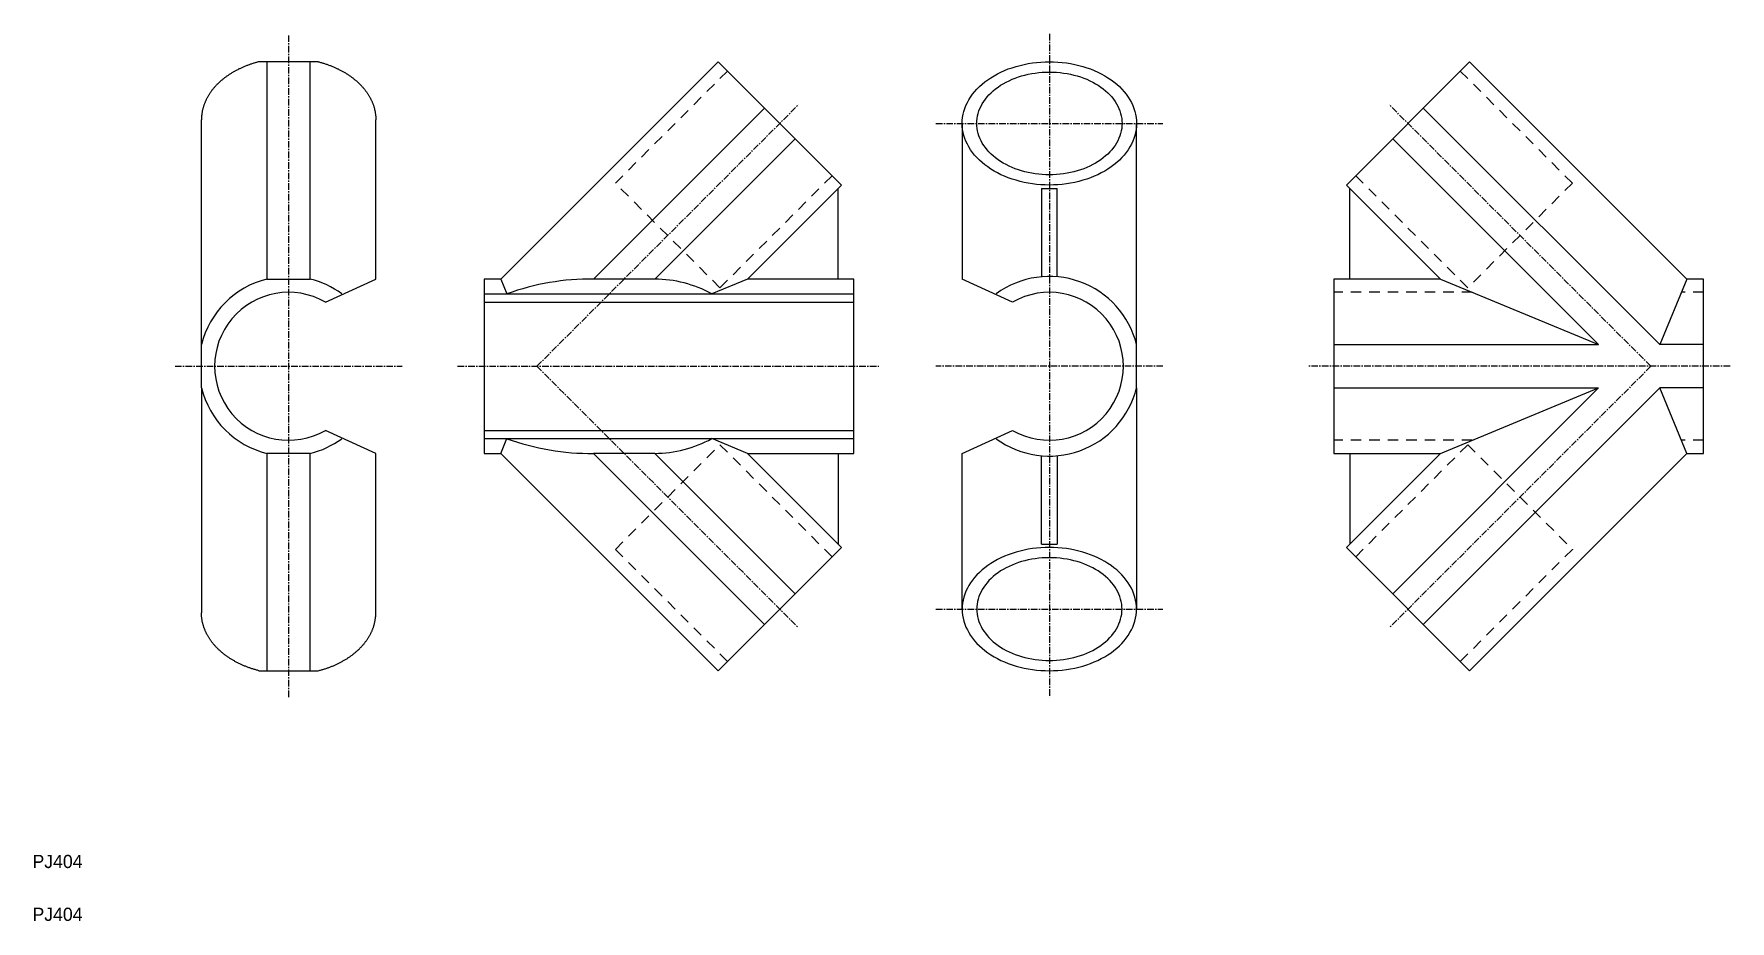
# Model space of a CAD drawing. Extents: x 0 to 321, y 0 to 168.
import ezdxf

# ---------------------------------------------------------------- set-up
doc = ezdxf.new("R2010")
doc.units = 0
doc.linetypes.add('CENTER', pattern=[2, 1.25, -0.25, 0.25, -0.25])
doc.linetypes.add('DASHED', pattern=[3.5, 2, -1.5])
doc.layers.get('0').update_dxf_attribs({"linetype": 'CONTINUOUS'})
doc.layers.add('CENTER', color=1, linetype='CENTER')

msp = doc.modelspace()

# ---------------------------------------------------------------- linework, layer by layer
at = {"color": 7, "linetype": 'CONTINUOUS'}
for p, q in [((54.1, 162.6), (42.87, 162.6)), ((44.39, 162.6), (44.39, 121.47)), ((52.58, 121.47), (52.58, 162.6)), ((129.78, 162.6), (88.65, 121.47)), ((153.11, 139.27), (129.78, 162.6)), ((272.03, 162.6), (248.69, 139.27)), ((313.16, 121.47), (272.03, 162.6)), ((31.98, 109.07), (31.98, 151.63)), ((64.98, 121.47), (64.98, 151.63)), ((106.2, 121.47), (138.55, 153.83)), ((175.98, 150.93), (175.98, 121.47)), ((208.98, 109.07), (208.98, 150.93)), ((308.02, 109.07), (263.25, 153.83)), ((144.34, 148.04), (117.77, 121.47)), ((296.44, 109.07), (257.47, 148.04)), ((135.32, 121.47), (153.11, 139.27)), ((152.48, 121.47), (152.48, 138.64)), ((190.98, 138.64), (190.98, 121.91)), ((190.98, 138.64), (193.98, 138.64)), ((193.98, 121.91), (193.98, 138.64)), ((248.69, 139.27), (266.49, 121.47)), ((249.32, 121.47), (249.32, 138.64)), ((44.39, 121.47), (52.58, 121.47)), ((55.46, 117.11), (64.98, 121.47)), ((88.65, 121.47), (85.48, 121.47)), ((85.48, 121.47), (85.48, 88.47)), ((88.65, 121.47), (89.81, 118.68)), ((117.77, 121.47), (106.2, 121.47)), ((135.32, 121.47), (128.58, 118.68)), ((155.48, 121.47), (135.32, 121.47)), ((155.48, 88.47), (155.48, 121.47)), ((185.51, 117.11), (175.98, 121.47)), ((266.49, 121.47), (246.32, 121.47)), ((246.32, 121.47), (246.32, 88.47)), ((266.49, 121.47), (296.44, 109.07)), ((313.16, 121.47), (308.02, 109.07)), ((316.32, 121.47), (313.16, 121.47)), ((316.32, 88.47), (316.32, 121.47)), ((85.48, 118.68), (155.48, 118.68)), ((85.48, 117.11), (155.48, 117.11)), ((31.98, 100.88), (31.98, 109.07)), ((208.98, 100.88), (208.98, 109.07)), ((246.32, 109.07), (296.44, 109.07)), ((316.32, 109.07), (308.02, 109.07)), ((31.98, 100.88), (31.98, 58.31)), ((208.98, 100.88), (208.98, 59.01)), ((246.32, 100.88), (296.44, 100.88)), ((296.44, 100.88), (257.47, 61.91)), ((308.02, 100.88), (263.25, 56.12)), ((266.49, 88.47), (296.44, 100.88)), ((313.16, 88.47), (308.02, 100.88)), ((316.32, 100.88), (308.02, 100.88)), ((64.98, 88.47), (55.46, 92.84)), ((85.48, 92.84), (155.48, 92.84)), ((85.48, 91.27), (155.48, 91.27)), ((88.65, 88.47), (89.81, 91.27)), ((135.32, 88.47), (128.58, 91.27)), ((175.98, 88.47), (185.51, 92.84)), ((52.58, 88.47), (44.39, 88.47)), ((44.39, 88.47), (44.39, 47.34)), ((52.58, 47.34), (52.58, 88.47)), ((64.98, 58.31), (64.98, 88.47)), ((85.48, 88.47), (88.65, 88.47)), ((88.65, 88.47), (129.78, 47.34)), ((117.77, 88.47), (106.2, 88.47)), ((106.2, 88.47), (138.55, 56.12)), ((144.34, 61.91), (117.77, 88.47)), ((153.11, 70.68), (135.32, 88.47)), ((135.32, 88.47), (155.48, 88.47)), ((152.48, 88.47), (152.48, 71.31)), ((175.98, 59.01), (175.98, 88.47)), ((190.98, 71.31), (190.98, 88.04)), ((193.98, 88.04), (193.98, 71.31)), ((246.32, 88.47), (266.49, 88.47)), ((266.49, 88.47), (248.69, 70.68)), ((249.32, 88.47), (249.32, 71.31)), ((272.03, 47.34), (313.16, 88.47)), ((313.16, 88.47), (316.32, 88.47)), ((129.78, 47.34), (153.11, 70.68)), ((190.98, 71.31), (193.98, 71.31)), ((248.69, 70.68), (272.03, 47.34)), ((42.87, 47.34), (54.1, 47.34))]:
    msp.add_line(p, q, dxfattribs=at)
at = {"color": 3, "linetype": 'DASHED'}
for p, q in [((110.33, 139.62), (131.55, 160.83)), ((291.47, 139.62), (270.26, 160.83)), ((130.13, 119.82), (110.33, 139.62)), ((130.13, 119.82), (151.35, 141.04)), ((271.67, 119.82), (250.46, 141.04)), ((291.47, 139.62), (271.67, 119.82)), ((272.52, 118.97), (246.32, 118.97)), ((316.32, 118.97), (312.12, 118.97)), ((110.33, 70.32), (130.13, 90.12)), ((130.13, 90.12), (151.35, 68.91)), ((272.52, 90.97), (246.32, 90.97)), ((271.67, 90.12), (250.46, 68.91)), ((271.67, 90.12), (291.47, 70.32)), ((316.32, 90.97), (312.12, 90.97)), ((110.33, 70.32), (131.55, 49.11)), ((291.47, 70.32), (270.26, 49.11))]:
    msp.add_line(p, q, dxfattribs=at)
at = {"color": 7, "linetype": 'CONTINUOUS'}
for points in [[(42.87, 162.6, 0), (42.72, 162.56, 0), (42.57, 162.52, 0), (42.42, 162.48, 0), (42.28, 162.44, 0), (42.13, 162.4, 0), (41.99, 162.36, 0), (41.84, 162.31, 0), (41.7, 162.27, 0), (41.55, 162.22, 0), (41.41, 162.17, 0), (41.27, 162.13, 0), (41.13, 162.08, 0), (40.99, 162.03, 0), (40.85, 161.97, 0), (40.71, 161.92, 0), (40.57, 161.87, 0), (40.43, 161.82, 0), (40.29, 161.76, 0), (40.16, 161.7, 0), (40.02, 161.65, 0), (39.89, 161.59, 0), (39.75, 161.53, 0), (39.62, 161.47, 0), (39.49, 161.41, 0), (39.35, 161.35, 0), (39.22, 161.29, 0), (39.09, 161.23, 0), (38.96, 161.16, 0), (38.84, 161.1, 0), (38.71, 161.03, 0), (38.58, 160.96, 0), (38.46, 160.9, 0), (38.33, 160.83, 0), (38.21, 160.76, 0), (38.08, 160.69, 0), (37.96, 160.62, 0), (37.84, 160.55, 0), (37.72, 160.48, 0), (37.6, 160.4, 0), (37.48, 160.33, 0), (37.37, 160.25, 0), (37.25, 160.18, 0), (37.14, 160.1, 0), (37.02, 160.03, 0), (36.91, 159.95, 0), (36.8, 159.87, 0), (36.69, 159.79, 0), (36.58, 159.71, 0), (36.47, 159.63, 0), (36.36, 159.55, 0), (36.25, 159.46, 0), (36.15, 159.38, 0), (36.05, 159.3, 0), (35.94, 159.21, 0), (35.84, 159.13, 0), (35.74, 159.04, 0), (35.64, 158.96, 0), (35.54, 158.87, 0), (35.44, 158.78, 0), (35.35, 158.69, 0), (35.25, 158.6, 0), (35.16, 158.51, 0), (35.07, 158.42, 0), (34.98, 158.33, 0), (34.89, 158.24, 0), (34.8, 158.15, 0), (34.71, 158.06, 0), (34.62, 157.96, 0), (34.54, 157.87, 0), (34.46, 157.77, 0), (34.37, 157.68, 0), (34.29, 157.58, 0), (34.21, 157.49, 0), (34.13, 157.39, 0), (34.06, 157.29, 0), (33.98, 157.2, 0), (33.91, 157.1, 0), (33.83, 157, 0), (33.76, 156.9, 0), (33.69, 156.8, 0), (33.62, 156.7, 0), (33.55, 156.6, 0), (33.49, 156.5, 0), (33.42, 156.4, 0), (33.36, 156.29, 0), (33.3, 156.19, 0), (33.24, 156.09, 0), (33.18, 155.99, 0), (33.12, 155.88, 0), (33.06, 155.78, 0), (33.01, 155.67, 0), (32.95, 155.57, 0), (32.9, 155.46, 0), (32.85, 155.36, 0), (32.8, 155.25, 0), (32.75, 155.15, 0), (32.7, 155.04, 0), (32.66, 154.93, 0), (32.61, 154.83, 0), (32.57, 154.72, 0), (32.53, 154.61, 0), (32.49, 154.5, 0), (32.45, 154.39, 0), (32.42, 154.29, 0), (32.38, 154.18, 0), (32.35, 154.07, 0), (32.32, 153.96, 0), (32.29, 153.85, 0), (32.26, 153.74, 0), (32.23, 153.63, 0), (32.2, 153.52, 0), (32.18, 153.41, 0), (32.15, 153.3, 0), (32.13, 153.19, 0), (32.11, 153.08, 0), (32.09, 152.97, 0), (32.08, 152.86, 0), (32.06, 152.75, 0), (32.05, 152.63, 0), (32.03, 152.52, 0), (32.02, 152.41, 0), (32.01, 152.3, 0), (32, 152.19, 0), (32, 152.08, 0), (31.99, 151.97, 0), (31.99, 151.86, 0), (31.99, 151.74, 0), (31.98, 151.63, 0)], [(54.1, 162.6, 0), (54.25, 162.56, 0), (54.4, 162.52, 0), (54.54, 162.48, 0), (54.69, 162.44, 0), (54.84, 162.4, 0), (54.98, 162.36, 0), (55.13, 162.31, 0), (55.27, 162.27, 0), (55.41, 162.22, 0), (55.56, 162.17, 0), (55.7, 162.13, 0), (55.84, 162.08, 0), (55.98, 162.03, 0), (56.12, 161.97, 0), (56.26, 161.92, 0), (56.4, 161.87, 0), (56.54, 161.82, 0), (56.67, 161.76, 0), (56.81, 161.7, 0), (56.95, 161.65, 0), (57.08, 161.59, 0), (57.22, 161.53, 0), (57.35, 161.47, 0), (57.48, 161.41, 0), (57.61, 161.35, 0), (57.75, 161.29, 0), (57.88, 161.23, 0), (58, 161.16, 0), (58.13, 161.1, 0), (58.26, 161.03, 0), (58.39, 160.96, 0), (58.51, 160.9, 0), (58.64, 160.83, 0), (58.76, 160.76, 0), (58.88, 160.69, 0), (59.01, 160.62, 0), (59.13, 160.55, 0), (59.25, 160.48, 0), (59.37, 160.4, 0), (59.48, 160.33, 0), (59.6, 160.25, 0), (59.72, 160.18, 0), (59.83, 160.1, 0), (59.95, 160.03, 0), (60.06, 159.95, 0), (60.17, 159.87, 0), (60.28, 159.79, 0), (60.39, 159.71, 0), (60.5, 159.63, 0), (60.61, 159.55, 0), (60.71, 159.46, 0), (60.82, 159.38, 0), (60.92, 159.3, 0), (61.03, 159.21, 0), (61.13, 159.13, 0), (61.23, 159.04, 0), (61.33, 158.96, 0), (61.43, 158.87, 0), (61.52, 158.78, 0), (61.62, 158.69, 0), (61.72, 158.6, 0), (61.81, 158.51, 0), (61.9, 158.42, 0), (61.99, 158.33, 0), (62.08, 158.24, 0), (62.17, 158.15, 0), (62.26, 158.06, 0), (62.34, 157.96, 0), (62.43, 157.87, 0), (62.51, 157.77, 0), (62.6, 157.68, 0), (62.68, 157.58, 0), (62.76, 157.49, 0), (62.84, 157.39, 0), (62.91, 157.29, 0), (62.99, 157.2, 0), (63.06, 157.1, 0), (63.14, 157, 0), (63.21, 156.9, 0), (63.28, 156.8, 0), (63.35, 156.7, 0), (63.42, 156.6, 0), (63.48, 156.5, 0), (63.55, 156.4, 0), (63.61, 156.29, 0), (63.67, 156.19, 0), (63.73, 156.09, 0), (63.79, 155.99, 0), (63.85, 155.88, 0), (63.91, 155.78, 0), (63.96, 155.67, 0), (64.02, 155.57, 0), (64.07, 155.46, 0), (64.12, 155.36, 0), (64.17, 155.25, 0), (64.22, 155.15, 0), (64.27, 155.04, 0), (64.31, 154.93, 0), (64.35, 154.83, 0), (64.4, 154.72, 0), (64.44, 154.61, 0), (64.48, 154.5, 0), (64.52, 154.39, 0), (64.55, 154.29, 0), (64.59, 154.18, 0), (64.62, 154.07, 0), (64.65, 153.96, 0), (64.68, 153.85, 0), (64.71, 153.74, 0), (64.74, 153.63, 0), (64.77, 153.52, 0), (64.79, 153.41, 0), (64.82, 153.3, 0), (64.84, 153.19, 0), (64.86, 153.08, 0), (64.88, 152.97, 0), (64.89, 152.86, 0), (64.91, 152.75, 0), (64.92, 152.63, 0), (64.94, 152.52, 0), (64.95, 152.41, 0), (64.96, 152.3, 0), (64.97, 152.19, 0), (64.97, 152.08, 0), (64.98, 151.97, 0), (64.98, 151.86, 0), (64.98, 151.74, 0), (64.98, 151.63, 0)], [(175.98, 150.93, 0), (176, 151.51, 0), (176.06, 152.08, 0), (176.16, 152.65, 0), (176.3, 153.21, 0), (176.48, 153.77, 0), (176.69, 154.32, 0), (176.95, 154.87, 0), (177.24, 155.4, 0), (177.57, 155.92, 0), (177.93, 156.44, 0), (178.33, 156.93, 0), (178.77, 157.42, 0), (179.23, 157.89, 0), (179.73, 158.34, 0), (180.26, 158.77, 0), (180.82, 159.19, 0), (181.4, 159.58, 0), (182.02, 159.95, 0), (182.66, 160.31, 0), (183.32, 160.64, 0), (184, 160.94, 0), (184.71, 161.23, 0), (185.43, 161.48, 0), (186.17, 161.71, 0), (186.93, 161.92, 0), (187.69, 162.1, 0), (188.48, 162.25, 0), (189.27, 162.38, 0), (190.06, 162.48, 0), (190.87, 162.55, 0), (191.67, 162.59, 0), (192.48, 162.6, 0), (193.29, 162.59, 0), (194.1, 162.55, 0), (194.91, 162.48, 0), (195.7, 162.38, 0), (196.49, 162.25, 0), (197.27, 162.1, 0), (198.04, 161.92, 0), (198.8, 161.71, 0), (199.54, 161.48, 0), (200.26, 161.23, 0), (200.97, 160.94, 0), (201.65, 160.64, 0), (202.31, 160.31, 0), (202.95, 159.95, 0), (203.57, 159.58, 0), (204.15, 159.19, 0), (204.71, 158.77, 0), (205.24, 158.34, 0), (205.74, 157.89, 0), (206.2, 157.42, 0), (206.64, 156.93, 0), (207.04, 156.44, 0), (207.4, 155.92, 0), (207.73, 155.4, 0), (208.02, 154.87, 0), (208.27, 154.32, 0), (208.49, 153.77, 0), (208.67, 153.21, 0), (208.81, 152.65, 0), (208.9, 152.08, 0), (208.96, 151.51, 0), (208.98, 150.93, 0), (208.96, 150.36, 0), (208.9, 149.79, 0), (208.81, 149.22, 0), (208.67, 148.66, 0), (208.49, 148.1, 0), (208.27, 147.55, 0), (208.02, 147, 0), (207.73, 146.47, 0), (207.4, 145.95, 0), (207.04, 145.44, 0), (206.64, 144.94, 0), (206.2, 144.45, 0), (205.74, 143.99, 0), (205.24, 143.53, 0), (204.71, 143.1, 0), (204.15, 142.69, 0), (203.57, 142.29, 0), (202.95, 141.92, 0), (202.31, 141.56, 0), (201.65, 141.23, 0), (200.97, 140.93, 0), (200.26, 140.65, 0), (199.54, 140.39, 0), (198.8, 140.16, 0), (198.04, 139.95, 0), (197.27, 139.77, 0), (196.49, 139.62, 0), (195.7, 139.49, 0), (194.91, 139.39, 0), (194.1, 139.32, 0), (193.29, 139.28, 0), (192.48, 139.27, 0), (191.67, 139.28, 0), (190.87, 139.32, 0), (190.06, 139.39, 0), (189.27, 139.49, 0), (188.48, 139.62, 0), (187.69, 139.77, 0), (186.93, 139.95, 0), (186.17, 140.16, 0), (185.43, 140.39, 0), (184.71, 140.65, 0), (184, 140.93, 0), (183.32, 141.23, 0), (182.66, 141.56, 0), (182.02, 141.92, 0), (181.4, 142.29, 0), (180.82, 142.69, 0), (180.26, 143.1, 0), (179.73, 143.53, 0), (179.23, 143.99, 0), (178.77, 144.45, 0), (178.33, 144.94, 0), (177.93, 145.44, 0), (177.57, 145.95, 0), (177.24, 146.47, 0), (176.95, 147, 0), (176.69, 147.55, 0), (176.48, 148.1, 0), (176.3, 148.66, 0), (176.16, 149.22, 0), (176.06, 149.79, 0), (176, 150.36, 0), (175.98, 150.93, 0)], [(178.73, 150.93, 0), (178.75, 151.41, 0), (178.8, 151.89, 0), (178.88, 152.36, 0), (179, 152.83, 0), (179.15, 153.3, 0), (179.33, 153.76, 0), (179.54, 154.21, 0), (179.78, 154.66, 0), (180.05, 155.09, 0), (180.36, 155.52, 0), (180.69, 155.93, 0), (181.05, 156.34, 0), (181.44, 156.73, 0), (181.86, 157.1, 0), (182.3, 157.47, 0), (182.76, 157.81, 0), (183.25, 158.14, 0), (183.76, 158.45, 0), (184.29, 158.75, 0), (184.85, 159.02, 0), (185.42, 159.28, 0), (186, 159.51, 0), (186.61, 159.73, 0), (187.22, 159.92, 0), (187.85, 160.09, 0), (188.49, 160.24, 0), (189.14, 160.37, 0), (189.8, 160.47, 0), (190.47, 160.55, 0), (191.14, 160.61, 0), (191.81, 160.65, 0), (192.48, 160.66, 0), (193.16, 160.65, 0), (193.83, 160.61, 0), (194.5, 160.55, 0), (195.17, 160.47, 0), (195.83, 160.37, 0), (196.48, 160.24, 0), (197.12, 160.09, 0), (197.75, 159.92, 0), (198.36, 159.73, 0), (198.97, 159.51, 0), (199.55, 159.28, 0), (200.12, 159.02, 0), (200.68, 158.75, 0), (201.21, 158.45, 0), (201.72, 158.14, 0), (202.21, 157.81, 0), (202.67, 157.47, 0), (203.11, 157.1, 0), (203.53, 156.73, 0), (203.92, 156.34, 0), (204.28, 155.93, 0), (204.61, 155.52, 0), (204.91, 155.09, 0), (205.19, 154.66, 0), (205.43, 154.21, 0), (205.64, 153.76, 0), (205.82, 153.3, 0), (205.97, 152.83, 0), (206.09, 152.36, 0), (206.17, 151.89, 0), (206.22, 151.41, 0), (206.23, 150.93, 0), (206.22, 150.46, 0), (206.17, 149.98, 0), (206.09, 149.51, 0), (205.97, 149.04, 0), (205.82, 148.57, 0), (205.64, 148.11, 0), (205.43, 147.66, 0), (205.19, 147.21, 0), (204.91, 146.78, 0), (204.61, 146.35, 0), (204.28, 145.94, 0), (203.92, 145.53, 0), (203.53, 145.14, 0), (203.11, 144.77, 0), (202.67, 144.41, 0), (202.21, 144.06, 0), (201.72, 143.73, 0), (201.21, 143.42, 0), (200.68, 143.13, 0), (200.12, 142.85, 0), (199.55, 142.6, 0), (198.97, 142.36, 0), (198.36, 142.15, 0), (197.75, 141.95, 0), (197.12, 141.78, 0), (196.48, 141.63, 0), (195.83, 141.5, 0), (195.17, 141.4, 0), (194.5, 141.32, 0), (193.83, 141.26, 0), (193.16, 141.22, 0), (192.48, 141.21, 0), (191.81, 141.22, 0), (191.14, 141.26, 0), (190.47, 141.32, 0), (189.8, 141.4, 0), (189.14, 141.5, 0), (188.49, 141.63, 0), (187.85, 141.78, 0), (187.22, 141.95, 0), (186.61, 142.15, 0), (186, 142.36, 0), (185.42, 142.6, 0), (184.85, 142.85, 0), (184.29, 143.13, 0), (183.76, 143.42, 0), (183.25, 143.73, 0), (182.76, 144.06, 0), (182.3, 144.41, 0), (181.86, 144.77, 0), (181.44, 145.14, 0), (181.05, 145.53, 0), (180.69, 145.94, 0), (180.36, 146.35, 0), (180.05, 146.78, 0), (179.78, 147.21, 0), (179.54, 147.66, 0), (179.33, 148.11, 0), (179.15, 148.57, 0), (179, 149.04, 0), (178.88, 149.51, 0), (178.8, 149.98, 0), (178.75, 150.46, 0), (178.73, 150.93, 0)], [(175.98, 59.01, 0), (176, 58.44, 0), (176.06, 57.87, 0), (176.16, 57.3, 0), (176.3, 56.73, 0), (176.48, 56.18, 0), (176.69, 55.62, 0), (176.95, 55.08, 0), (177.24, 54.55, 0), (177.57, 54.02, 0), (177.93, 53.51, 0), (178.33, 53.01, 0), (178.77, 52.53, 0), (179.23, 52.06, 0), (179.73, 51.61, 0), (180.26, 51.18, 0), (180.82, 50.76, 0), (181.4, 50.37, 0), (182.02, 49.99, 0), (182.66, 49.64, 0), (183.32, 49.31, 0), (184, 49, 0), (184.71, 48.72, 0), (185.43, 48.46, 0), (186.17, 48.23, 0), (186.93, 48.03, 0), (187.69, 47.85, 0), (188.48, 47.69, 0), (189.27, 47.57, 0), (190.06, 47.47, 0), (190.87, 47.4, 0), (191.67, 47.36, 0), (192.48, 47.34, 0), (193.29, 47.36, 0), (194.1, 47.4, 0), (194.91, 47.47, 0), (195.7, 47.57, 0), (196.49, 47.69, 0), (197.27, 47.85, 0), (198.04, 48.03, 0), (198.8, 48.23, 0), (199.54, 48.46, 0), (200.26, 48.72, 0), (200.97, 49, 0), (201.65, 49.31, 0), (202.31, 49.64, 0), (202.95, 49.99, 0), (203.57, 50.37, 0), (204.15, 50.76, 0), (204.71, 51.18, 0), (205.24, 51.61, 0), (205.74, 52.06, 0), (206.2, 52.53, 0), (206.64, 53.01, 0), (207.04, 53.51, 0), (207.4, 54.02, 0), (207.73, 54.55, 0), (208.02, 55.08, 0), (208.27, 55.62, 0), (208.49, 56.18, 0), (208.67, 56.73, 0), (208.81, 57.3, 0), (208.9, 57.87, 0), (208.96, 58.44, 0), (208.98, 59.01, 0), (208.96, 59.58, 0), (208.9, 60.15, 0), (208.81, 60.72, 0), (208.67, 61.29, 0), (208.49, 61.85, 0), (208.27, 62.4, 0), (208.02, 62.94, 0), (207.73, 63.48, 0), (207.4, 64, 0), (207.04, 64.51, 0), (206.64, 65.01, 0), (206.2, 65.49, 0), (205.74, 65.96, 0), (205.24, 66.41, 0), (204.71, 66.85, 0), (204.15, 67.26, 0), (203.57, 67.66, 0), (202.95, 68.03, 0), (202.31, 68.38, 0), (201.65, 68.71, 0), (200.97, 69.02, 0), (200.26, 69.3, 0), (199.54, 69.56, 0), (198.8, 69.79, 0), (198.04, 70, 0), (197.27, 70.18, 0), (196.49, 70.33, 0), (195.7, 70.45, 0), (194.91, 70.55, 0), (194.1, 70.62, 0), (193.29, 70.66, 0), (192.48, 70.68, 0), (191.67, 70.66, 0), (190.87, 70.62, 0), (190.06, 70.55, 0), (189.27, 70.45, 0), (188.48, 70.33, 0), (187.69, 70.18, 0), (186.93, 70, 0), (186.17, 69.79, 0), (185.43, 69.56, 0), (184.71, 69.3, 0), (184, 69.02, 0), (183.32, 68.71, 0), (182.66, 68.38, 0), (182.02, 68.03, 0), (181.4, 67.66, 0), (180.82, 67.26, 0), (180.26, 66.85, 0), (179.73, 66.41, 0), (179.23, 65.96, 0), (178.77, 65.49, 0), (178.33, 65.01, 0), (177.93, 64.51, 0), (177.57, 64, 0), (177.24, 63.48, 0), (176.95, 62.94, 0), (176.69, 62.4, 0), (176.48, 61.85, 0), (176.3, 61.29, 0), (176.16, 60.72, 0), (176.06, 60.15, 0), (176, 59.58, 0), (175.98, 59.01, 0)], [(178.73, 59.01, 0), (178.75, 58.53, 0), (178.8, 58.06, 0), (178.88, 57.58, 0), (179, 57.11, 0), (179.15, 56.65, 0), (179.33, 56.19, 0), (179.54, 55.74, 0), (179.78, 55.29, 0), (180.05, 54.85, 0), (180.36, 54.43, 0), (180.69, 54.01, 0), (181.05, 53.61, 0), (181.44, 53.22, 0), (181.86, 52.84, 0), (182.3, 52.48, 0), (182.76, 52.14, 0), (183.25, 51.81, 0), (183.76, 51.5, 0), (184.29, 51.2, 0), (184.85, 50.93, 0), (185.42, 50.67, 0), (186, 50.44, 0), (186.61, 50.22, 0), (187.22, 50.03, 0), (187.85, 49.86, 0), (188.49, 49.71, 0), (189.14, 49.58, 0), (189.8, 49.47, 0), (190.47, 49.39, 0), (191.14, 49.33, 0), (191.81, 49.3, 0), (192.48, 49.29, 0), (193.16, 49.3, 0), (193.83, 49.33, 0), (194.5, 49.39, 0), (195.17, 49.47, 0), (195.83, 49.58, 0), (196.48, 49.71, 0), (197.12, 49.86, 0), (197.75, 50.03, 0), (198.36, 50.22, 0), (198.97, 50.44, 0), (199.55, 50.67, 0), (200.12, 50.93, 0), (200.68, 51.2, 0), (201.21, 51.5, 0), (201.72, 51.81, 0), (202.21, 52.14, 0), (202.67, 52.48, 0), (203.11, 52.84, 0), (203.53, 53.22, 0), (203.92, 53.61, 0), (204.28, 54.01, 0), (204.61, 54.43, 0), (204.91, 54.85, 0), (205.19, 55.29, 0), (205.43, 55.74, 0), (205.64, 56.19, 0), (205.82, 56.65, 0), (205.97, 57.11, 0), (206.09, 57.58, 0), (206.17, 58.06, 0), (206.22, 58.53, 0), (206.23, 59.01, 0), (206.22, 59.49, 0), (206.17, 59.96, 0), (206.09, 60.44, 0), (205.97, 60.91, 0), (205.82, 61.37, 0), (205.64, 61.83, 0), (205.43, 62.29, 0), (205.19, 62.73, 0), (204.91, 63.17, 0), (204.61, 63.59, 0), (204.28, 64.01, 0), (203.92, 64.41, 0), (203.53, 64.8, 0), (203.11, 65.18, 0), (202.67, 65.54, 0), (202.21, 65.89, 0), (201.72, 66.22, 0), (201.21, 66.53, 0), (200.68, 66.82, 0), (200.12, 67.1, 0), (199.55, 67.35, 0), (198.97, 67.59, 0), (198.36, 67.8, 0), (197.75, 67.99, 0), (197.12, 68.17, 0), (196.48, 68.32, 0), (195.83, 68.44, 0), (195.17, 68.55, 0), (194.5, 68.63, 0), (193.83, 68.69, 0), (193.16, 68.72, 0), (192.48, 68.73, 0), (191.81, 68.72, 0), (191.14, 68.69, 0), (190.47, 68.63, 0), (189.8, 68.55, 0), (189.14, 68.44, 0), (188.49, 68.32, 0), (187.85, 68.17, 0), (187.22, 67.99, 0), (186.61, 67.8, 0), (186, 67.59, 0), (185.42, 67.35, 0), (184.85, 67.1, 0), (184.29, 66.82, 0), (183.76, 66.53, 0), (183.25, 66.22, 0), (182.76, 65.89, 0), (182.3, 65.54, 0), (181.86, 65.18, 0), (181.44, 64.8, 0), (181.05, 64.41, 0), (180.69, 64.01, 0), (180.36, 63.59, 0), (180.05, 63.17, 0), (179.78, 62.73, 0), (179.54, 62.29, 0), (179.33, 61.83, 0), (179.15, 61.37, 0), (179, 60.91, 0), (178.88, 60.44, 0), (178.8, 59.96, 0), (178.75, 59.49, 0), (178.73, 59.01, 0)], [(42.87, 47.34, 0), (42.72, 47.38, 0), (42.57, 47.42, 0), (42.42, 47.46, 0), (42.28, 47.5, 0), (42.13, 47.55, 0), (41.99, 47.59, 0), (41.84, 47.63, 0), (41.7, 47.68, 0), (41.55, 47.73, 0), (41.41, 47.77, 0), (41.27, 47.82, 0), (41.13, 47.87, 0), (40.99, 47.92, 0), (40.85, 47.97, 0), (40.71, 48.02, 0), (40.57, 48.08, 0), (40.43, 48.13, 0), (40.29, 48.19, 0), (40.16, 48.24, 0), (40.02, 48.3, 0), (39.89, 48.36, 0), (39.75, 48.41, 0), (39.62, 48.47, 0), (39.49, 48.53, 0), (39.35, 48.6, 0), (39.22, 48.66, 0), (39.09, 48.72, 0), (38.96, 48.78, 0), (38.84, 48.85, 0), (38.71, 48.91, 0), (38.58, 48.98, 0), (38.46, 49.05, 0), (38.33, 49.12, 0), (38.21, 49.19, 0), (38.08, 49.26, 0), (37.96, 49.33, 0), (37.84, 49.4, 0), (37.72, 49.47, 0), (37.6, 49.54, 0), (37.48, 49.62, 0), (37.37, 49.69, 0), (37.25, 49.77, 0), (37.14, 49.84, 0), (37.02, 49.92, 0), (36.91, 50, 0), (36.8, 50.08, 0), (36.69, 50.16, 0), (36.58, 50.24, 0), (36.47, 50.32, 0), (36.36, 50.4, 0), (36.25, 50.48, 0), (36.15, 50.56, 0), (36.05, 50.65, 0), (35.94, 50.73, 0), (35.84, 50.82, 0), (35.74, 50.9, 0), (35.64, 50.99, 0), (35.54, 51.08, 0), (35.44, 51.16, 0), (35.35, 51.25, 0), (35.25, 51.34, 0), (35.16, 51.43, 0), (35.07, 51.52, 0), (34.98, 51.61, 0), (34.89, 51.71, 0), (34.8, 51.8, 0), (34.71, 51.89, 0), (34.62, 51.98, 0), (34.54, 52.08, 0), (34.46, 52.17, 0), (34.37, 52.27, 0), (34.29, 52.36, 0), (34.21, 52.46, 0), (34.13, 52.56, 0), (34.06, 52.65, 0), (33.98, 52.75, 0), (33.91, 52.85, 0), (33.83, 52.95, 0), (33.76, 53.05, 0), (33.69, 53.15, 0), (33.62, 53.25, 0), (33.55, 53.35, 0), (33.49, 53.45, 0), (33.42, 53.55, 0), (33.36, 53.65, 0), (33.3, 53.75, 0), (33.24, 53.86, 0), (33.18, 53.96, 0), (33.12, 54.06, 0), (33.06, 54.17, 0), (33.01, 54.27, 0), (32.95, 54.38, 0), (32.9, 54.48, 0), (32.85, 54.59, 0), (32.8, 54.69, 0), (32.75, 54.8, 0), (32.7, 54.91, 0), (32.66, 55.01, 0), (32.61, 55.12, 0), (32.57, 55.23, 0), (32.53, 55.34, 0), (32.49, 55.44, 0), (32.45, 55.55, 0), (32.42, 55.66, 0), (32.38, 55.77, 0), (32.35, 55.88, 0), (32.32, 55.99, 0), (32.29, 56.1, 0), (32.26, 56.21, 0), (32.23, 56.32, 0), (32.2, 56.43, 0), (32.18, 56.54, 0), (32.15, 56.65, 0), (32.13, 56.76, 0), (32.11, 56.87, 0), (32.09, 56.98, 0), (32.08, 57.09, 0), (32.06, 57.2, 0), (32.05, 57.31, 0), (32.03, 57.42, 0), (32.02, 57.53, 0), (32.01, 57.64, 0), (32, 57.76, 0), (32, 57.87, 0), (31.99, 57.98, 0), (31.99, 58.09, 0), (31.99, 58.2, 0), (31.98, 58.31, 0)], [(54.1, 47.34, 0), (54.25, 47.38, 0), (54.4, 47.42, 0), (54.54, 47.46, 0), (54.69, 47.5, 0), (54.84, 47.55, 0), (54.98, 47.59, 0), (55.13, 47.63, 0), (55.27, 47.68, 0), (55.41, 47.73, 0), (55.56, 47.77, 0), (55.7, 47.82, 0), (55.84, 47.87, 0), (55.98, 47.92, 0), (56.12, 47.97, 0), (56.26, 48.02, 0), (56.4, 48.08, 0), (56.54, 48.13, 0), (56.67, 48.19, 0), (56.81, 48.24, 0), (56.95, 48.3, 0), (57.08, 48.36, 0), (57.22, 48.41, 0), (57.35, 48.47, 0), (57.48, 48.53, 0), (57.61, 48.6, 0), (57.75, 48.66, 0), (57.88, 48.72, 0), (58, 48.78, 0), (58.13, 48.85, 0), (58.26, 48.91, 0), (58.39, 48.98, 0), (58.51, 49.05, 0), (58.64, 49.12, 0), (58.76, 49.19, 0), (58.88, 49.26, 0), (59.01, 49.33, 0), (59.13, 49.4, 0), (59.25, 49.47, 0), (59.37, 49.54, 0), (59.48, 49.62, 0), (59.6, 49.69, 0), (59.72, 49.77, 0), (59.83, 49.84, 0), (59.95, 49.92, 0), (60.06, 50, 0), (60.17, 50.08, 0), (60.28, 50.16, 0), (60.39, 50.24, 0), (60.5, 50.32, 0), (60.61, 50.4, 0), (60.71, 50.48, 0), (60.82, 50.56, 0), (60.92, 50.65, 0), (61.03, 50.73, 0), (61.13, 50.82, 0), (61.23, 50.9, 0), (61.33, 50.99, 0), (61.43, 51.08, 0), (61.52, 51.16, 0), (61.62, 51.25, 0), (61.72, 51.34, 0), (61.81, 51.43, 0), (61.9, 51.52, 0), (61.99, 51.61, 0), (62.08, 51.71, 0), (62.17, 51.8, 0), (62.26, 51.89, 0), (62.34, 51.98, 0), (62.43, 52.08, 0), (62.51, 52.17, 0), (62.6, 52.27, 0), (62.68, 52.36, 0), (62.76, 52.46, 0), (62.84, 52.56, 0), (62.91, 52.65, 0), (62.99, 52.75, 0), (63.06, 52.85, 0), (63.14, 52.95, 0), (63.21, 53.05, 0), (63.28, 53.15, 0), (63.35, 53.25, 0), (63.42, 53.35, 0), (63.48, 53.45, 0), (63.55, 53.55, 0), (63.61, 53.65, 0), (63.67, 53.75, 0), (63.73, 53.86, 0), (63.79, 53.96, 0), (63.85, 54.06, 0), (63.91, 54.17, 0), (63.96, 54.27, 0), (64.02, 54.38, 0), (64.07, 54.48, 0), (64.12, 54.59, 0), (64.17, 54.69, 0), (64.22, 54.8, 0), (64.27, 54.91, 0), (64.31, 55.01, 0), (64.35, 55.12, 0), (64.4, 55.23, 0), (64.44, 55.34, 0), (64.48, 55.44, 0), (64.52, 55.55, 0), (64.55, 55.66, 0), (64.59, 55.77, 0), (64.62, 55.88, 0), (64.65, 55.99, 0), (64.68, 56.1, 0), (64.71, 56.21, 0), (64.74, 56.32, 0), (64.77, 56.43, 0), (64.79, 56.54, 0), (64.82, 56.65, 0), (64.84, 56.76, 0), (64.86, 56.87, 0), (64.88, 56.98, 0), (64.89, 57.09, 0), (64.91, 57.2, 0), (64.92, 57.31, 0), (64.94, 57.42, 0), (64.95, 57.53, 0), (64.96, 57.64, 0), (64.97, 57.76, 0), (64.97, 57.87, 0), (64.98, 57.98, 0), (64.98, 58.09, 0), (64.98, 58.2, 0), (64.98, 58.31, 0)]]:
    msp.add_polyline3d(points, dxfattribs=at)
for centre, radius, start, end in [((48.48, 104.97), 17, 103.9306, 166.0694), ((48.48, 104.97), 14, 60.0971, 299.9029), ((48.48, 104.97), 17, 53.7381, 76.0694), ((105.67, 75.06), 46.41, 89.3517, 109.9868), ((117.58, 98.43), 23.04, 61.4959, 89.5219), ((192.48, 104.97), 17, 13.9306, 126.2619), ((192.48, 104.97), 14, 240.0971, 119.9029), ((48.48, 104.97), 17, 193.9306, 256.0694), ((192.48, 104.97), 17, 233.7381, 346.0694), ((48.48, 104.97), 17, 283.9306, 306.2619), ((105.67, 134.88), 46.41, 250.0132, 270.6483), ((117.58, 111.52), 23.04, 270.4781, 298.5041)]:
    msp.add_arc(centre, radius, start, end, dxfattribs=at)
at = {"layer": 'CENTER', "color": 1, "linetype": 'CENTER'}
for p, q in [((48.48, 167.6), (48.48, 42.34)), ((192.48, 167.87), (192.48, 42.34)), ((95.48, 104.97), (144.98, 154.47)), ((306.32, 104.97), (256.82, 154.47)), ((170.98, 150.93), (213.98, 150.93)), ((26.98, 104.97), (69.98, 104.97)), ((80.48, 104.97), (160.48, 104.97)), ((95.48, 104.97), (144.98, 55.48)), ((213.98, 104.97), (170.98, 104.97)), ((321.32, 104.97), (241.32, 104.97)), ((306.32, 104.97), (256.82, 55.48)), ((170.98, 59.01), (213.98, 59.01))]:
    msp.add_line(p, q, dxfattribs=at)

# ---------------------------------------------------------------- texts
at = {"color": 7, "linetype": 'CONTINUOUS'}
for p in [(0, 10), (0, 0)]:
    msp.add_text('PJ404', height=2.5, dxfattribs=at).set_placement(p)

doc.saveas('drawing.dxf')
